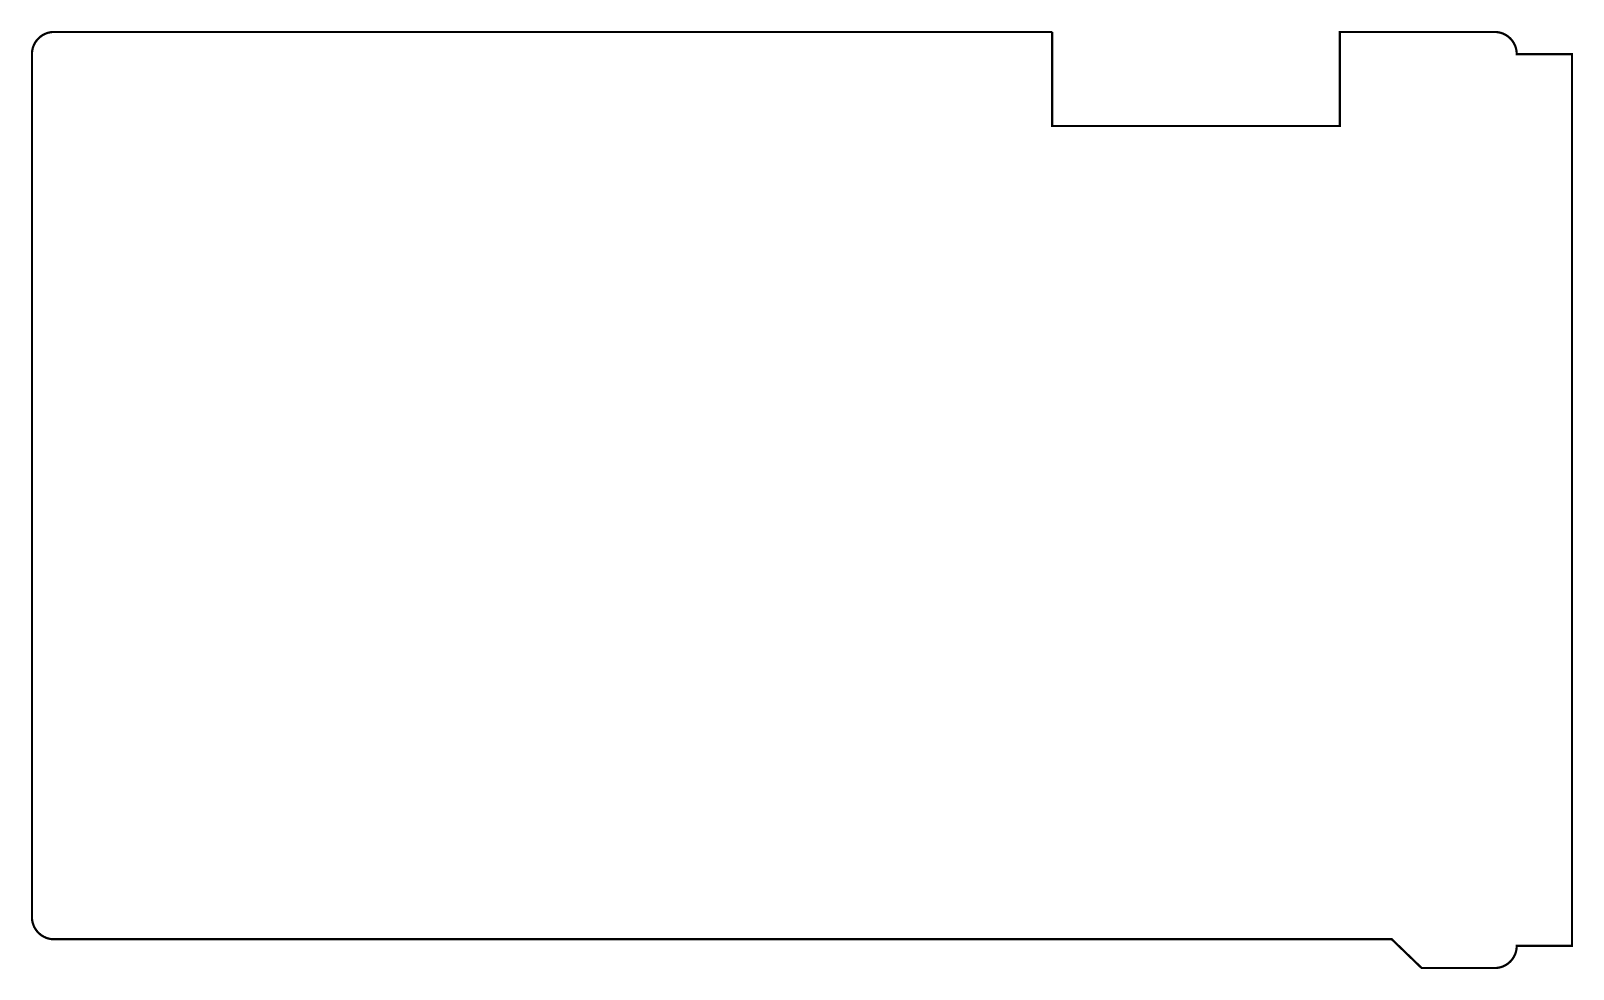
# Model space of a CAD drawing. Extents: x 2 to 141, y 1 to 86.
import ezdxf

# ---------------------------------------------------------------- set-up
doc = ezdxf.new("R2010")
doc.units = 0
doc.layers.add('038683-1ROU1_GBR', color=7, linetype='CONTINUOUS')

msp = doc.modelspace()

# ---------------------------------------------------------------- linework, layer by layer
at = {"layer": '038683-1ROU1_GBR', "const_width": 0.2}
for points in [[(3.614928, 85.620098, 0.4142136), (1.614932, 83.620102)], [(135.862848, 83.715352, 0.4003274), (133.865112, 85.620098)], [(1.614932, 5.620004, 0.4142136), (3.614928, 3.620008)], [(133.865112, 1.020064, 0.4002239), (135.862796, 2.924098)]]:
    msp.add_lwpolyline(points, format="xyb", dxfattribs=at)
for points in [[(3.614928, 85.620098), (93.864938, 85.620098)], [(93.864938, 85.620098), (93.864938, 77.119988), (119.864886, 77.119988), (119.864886, 85.620098), (133.865112, 85.620098)], [(1.614932, 5.620004), (1.614932, 83.620102)], [(135.862848, 83.715352), (135.867368, 83.620102), (140.865098, 83.620102), (140.865098, 3.02006), (135.867368, 3.02006), (135.862796, 2.924098)], [(133.865112, 1.020064), (127.265938, 1.020064), (124.56668, 3.620008), (3.614928, 3.620008)]]:
    msp.add_lwpolyline(points, dxfattribs=at)

doc.saveas('drawing.dxf')
